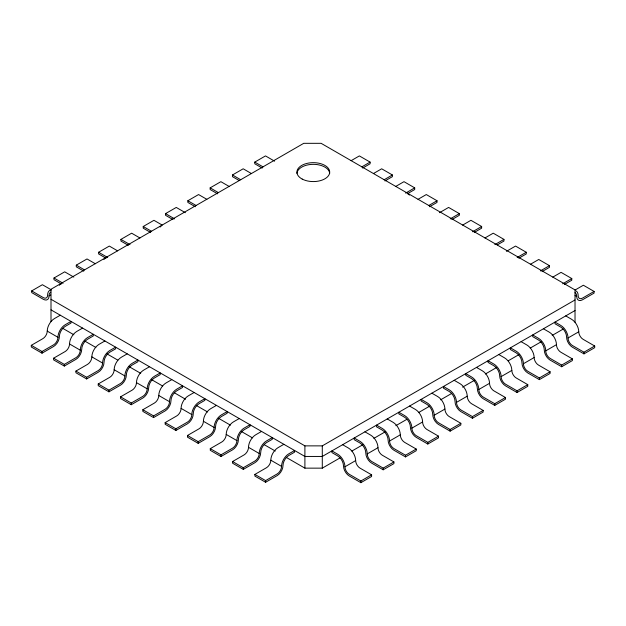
<?xml version="1.0" encoding="UTF-8"?>
<svg xmlns="http://www.w3.org/2000/svg" width="626" height="626" viewBox="0 0 626 626"><rect width="100%" height="100%" fill="white"/><g stroke="black" fill="none" stroke-linecap="round" stroke-linejoin="round"><path stroke-width="0.94" d="M50.714 294.971L49.063 295.926A8.193 4.734 60 0 1 43.264 299.267L31.676 292.577L31.676 290.91L42.396 284.72L50.675 289.494M61.434 284.001L53.985 279.697L53.985 278.022L64.705 271.833L73.813 277.091M83.743 271.121L76.294 266.817L76.294 265.142L87.014 258.953L95.293 263.734M106.06 258.241L98.603 253.937L98.603 252.262L109.323 246.073L117.602 250.854M128.369 245.361L120.92 241.057L120.92 239.382L131.64 233.193L139.919 237.974M150.678 232.481L143.229 228.177L143.229 226.502L153.949 220.313L162.228 225.094M172.987 219.601L165.538 215.297L165.538 213.623L176.258 207.433L185.366 212.691M195.296 206.721L187.847 202.417L187.847 200.743L198.567 194.553L206.846 199.334M217.605 193.833L210.156 189.537L210.156 187.863L220.876 181.673L229.155 186.454M239.085 180.476L232.465 176.657L232.465 174.983L243.185 168.793L251.464 173.574M262.224 168.073L254.774 163.777L254.774 162.103L265.494 155.913L274.603 161.172M60.276 315.214L54.478 318.556A10.243 5.916 -60 0 0 47.24 331.107A6.143 3.545 -60 0 1 42.889 338.635L31.3 345.325L31.3 346.992L42.02 353.181L53.609 346.491A8.193 4.734 -60 0 0 59.407 336.459A8.193 4.734 -60 0 1 65.198 326.42L70.996 323.071L70.996 321.404L65.198 324.745A10.243 5.916 -60 0 0 57.96 337.297A6.143 3.545 -60 0 1 53.609 344.824L42.02 351.515L31.3 345.325M351.092 160.694L359.371 155.913L370.091 162.103L370.091 163.777L362.642 168.073M82.585 328.094L76.787 331.436A10.243 5.916 -60 0 0 69.549 343.987A6.143 3.545 -60 0 1 65.198 351.515L53.609 358.205L53.609 359.88L64.329 366.061L75.918 359.371A8.193 4.734 -60 0 0 81.716 349.339A8.193 4.734 -60 0 1 87.507 339.3L93.305 335.951L93.305 334.284L87.507 337.625A10.243 5.916 -60 0 0 80.269 350.177A6.143 3.545 -60 0 1 75.918 357.704L64.329 364.395L53.609 358.205M361.812 166.884L370.091 162.103M373.401 173.574L381.68 168.793L392.4 174.983L392.4 176.657L384.951 180.953M104.894 340.974L99.096 344.316A10.243 5.916 -60 0 0 91.858 356.867A6.143 3.545 -60 0 1 87.507 364.395L75.918 371.085L75.918 372.76L86.638 378.949L98.227 372.251A8.193 4.734 -60 0 0 104.026 362.219A8.193 4.734 -60 0 1 109.816 352.18L115.614 348.839L115.614 347.164L109.816 350.505A10.243 5.916 -60 0 0 102.578 363.057A6.143 3.545 -60 0 1 98.227 370.584L86.638 377.275L75.918 371.085M384.121 179.764L392.4 174.983M395.71 186.454L403.989 181.673L414.709 187.863L414.709 189.537L407.26 193.833M127.203 353.854L121.413 357.196A10.243 5.916 -60 0 0 114.167 369.747A6.143 3.545 -60 0 1 109.816 377.275L98.227 383.965L98.227 385.639L108.947 391.829L120.536 385.139A8.193 4.734 -60 0 0 126.335 375.099A8.193 4.734 -60 0 1 132.133 365.06L137.923 361.718L137.923 360.044L132.133 363.385A10.243 5.916 -60 0 0 124.887 375.936A6.143 3.545 -60 0 1 120.536 383.464L108.947 390.154L98.227 383.965M405.609 193.121L414.709 187.863M418.027 199.334L426.298 194.553L437.018 200.743L437.018 202.417L429.569 206.721M149.512 366.734L143.722 370.083A10.243 5.916 -60 0 0 136.476 382.627A6.143 3.545 -60 0 1 132.133 390.154L120.536 396.845L120.536 398.519L131.257 404.709L142.853 398.019A8.193 4.734 -60 0 0 148.644 387.979A8.193 4.734 -60 0 1 154.442 377.94L160.233 374.598L160.233 372.924L154.442 376.265A10.243 5.916 -60 0 0 147.196 388.816A6.143 3.545 -60 0 1 142.853 396.344L131.257 403.034L120.536 396.845M428.747 205.524L437.018 200.743M439.507 212.691L448.615 207.433L459.335 213.623L459.335 215.297L451.878 219.601M171.821 379.614L166.031 382.963A10.243 5.916 -60 0 0 158.785 395.507A6.143 3.545 -60 0 1 154.442 403.034L142.853 409.725L142.853 411.399L153.573 417.589L165.162 410.899A8.193 4.734 -60 0 0 170.953 400.859A8.193 4.734 -60 0 1 176.751 390.82L182.542 387.478L182.542 385.804L176.751 389.153A10.243 5.916 -60 0 0 169.505 401.696A6.143 3.545 -60 0 1 165.162 409.224L153.573 415.914L142.853 409.725M450.227 218.881L459.335 213.623M462.645 225.094L470.924 220.313L481.644 226.502L481.644 228.177L474.195 232.481M194.13 392.494L188.34 395.843A10.243 5.916 -60 0 0 181.094 408.387A6.143 3.545 -60 0 1 176.751 415.914L165.162 422.605L165.162 424.279L175.883 430.469L187.471 423.779A8.193 4.734 -60 0 0 193.262 413.739A8.193 4.734 -60 0 1 199.06 403.7L204.851 400.358L204.851 398.684L199.06 402.033A10.243 5.916 -60 0 0 191.814 414.576A6.143 3.545 -60 0 1 187.471 422.104L175.883 428.794L165.162 422.605M472.536 231.761L481.644 226.502M484.954 237.974L493.233 233.193L503.953 239.382L503.953 241.057L497.326 244.883M216.447 405.374L210.649 408.723A10.243 5.916 -60 0 0 203.403 421.267A6.143 3.545 -60 0 1 199.06 428.794L187.471 435.485L187.471 437.159L198.192 443.349L209.78 436.658A8.193 4.734 -60 0 0 215.571 426.619A8.193 4.734 -60 0 1 221.369 416.58L227.168 413.238L227.168 411.564L221.369 414.913A10.243 5.916 -60 0 0 214.123 427.456A6.143 3.545 -60 0 1 209.78 434.984L198.192 441.674L187.471 435.485M494.845 244.641L503.953 239.382M506.434 251.331L515.542 246.073L526.263 252.262L526.263 253.937L518.813 258.241M517.154 257.521L526.263 252.262M239.249 418.544L233.451 421.885A10.243 5.916 -60 0 0 226.205 434.428A6.143 3.545 -60 0 1 221.862 441.956L210.273 448.654L210.273 450.321L220.994 456.51L232.582 449.82A8.193 4.734 -60 0 0 238.373 439.788A8.193 4.734 -60 0 1 244.171 429.749L249.97 426.4L249.97 424.733L244.171 428.074A10.243 5.916 -60 0 0 236.925 440.618A6.143 3.545 -60 0 1 232.582 448.146L220.994 454.844L210.273 448.654M530.472 264.25L538.751 259.477L549.471 265.667L549.471 267.333L542.022 271.637M261.558 431.424L255.76 434.765A10.243 5.916 -60 0 0 248.514 447.316A6.143 3.545 -60 0 1 244.171 454.844L232.582 461.534L232.582 463.201L243.303 469.39L254.892 462.7A8.193 4.734 -60 0 0 260.69 452.668A8.193 4.734 -60 0 1 266.48 442.629L272.279 439.28L272.279 437.613L266.48 440.954A10.243 5.916 -60 0 0 259.234 453.506A6.143 3.545 -60 0 1 254.892 461.033L243.303 467.724L232.582 461.534M540.363 270.925L549.471 265.667M552.781 277.138L561.06 272.357L571.781 278.547L571.781 280.221L564.331 284.517M283.868 444.303L278.069 447.645A10.243 5.916 -60 0 0 270.831 460.196A6.143 3.545 -60 0 1 266.48 467.724L254.892 474.414L254.892 476.089L265.612 482.27L277.201 475.58A8.193 4.734 -60 0 0 282.999 465.548A8.193 4.734 -60 0 1 288.789 455.509L294.588 452.16L294.588 450.493L288.789 453.834A10.243 5.916 -60 0 0 281.551 466.386A6.143 3.545 -60 0 1 277.201 473.913L265.612 480.604L254.892 474.414M562.672 283.805L571.781 278.547M575.091 290.018L583.369 285.237L594.09 291.426L594.09 293.101L582.501 299.791A8.193 4.734 -60 0 1 576.702 296.442L575.059 295.488M51.003 299.283L304.901 445.868L322.288 445.868L575.028 299.948M594.09 291.426L582.501 298.117A6.143 3.545 -60 0 1 578.15 295.605A10.243 5.916 -60 0 0 576.03 290.918M575.028 310.527L322.288 456.448L304.901 456.448L51.003 309.862M286.285 457.403L304.901 468.146L322.288 468.146L340.035 457.903M351.867 451.072L362.861 444.726M373.847 438.38L385.679 431.549M395.828 425.688L406.814 419.35M418.645 412.518L429.639 406.172M440.626 399.826L451.612 393.48M462.598 387.134L474.438 380.303M485.424 373.965L496.41 367.618M508.249 360.787L519.236 354.441M530.222 348.095L541.216 341.749M552.202 335.411L563.189 329.065M344.942 466.785L355.662 460.595A6.143 3.545 60 0 0 360.013 468.123L371.601 474.813L371.601 476.488L360.881 482.677L349.292 475.987A8.193 4.734 60 0 1 343.494 465.947A8.193 4.734 60 0 0 337.704 455.908L331.905 452.567L331.905 450.892L337.704 454.233A10.243 5.916 60 0 1 344.942 466.785A6.143 3.545 60 0 0 349.292 474.312L360.881 481.003L371.601 474.813M367.251 453.905L377.979 447.715A6.143 3.545 60 0 0 382.322 455.243L393.91 461.933L393.91 463.608L383.19 469.797L371.601 463.099A8.193 4.734 60 0 1 365.803 453.067A8.193 4.734 60 0 0 360.013 443.028L354.214 439.687L354.214 438.012L360.013 441.353A10.243 5.916 60 0 1 367.251 453.905A6.143 3.545 60 0 0 371.601 461.432L383.19 468.123L393.91 461.933M389.568 441.025L400.288 434.835A6.143 3.545 60 0 0 404.631 442.363L416.22 449.053L416.22 450.728L405.499 456.91L393.91 450.219A8.193 4.734 60 0 1 388.112 440.188A8.193 4.734 60 0 0 382.322 430.148L376.523 426.807L376.523 425.132L382.322 428.474A10.243 5.916 60 0 1 389.568 441.025A6.143 3.545 60 0 0 393.91 448.552L405.499 455.243L416.22 449.053M411.877 428.145L422.597 421.955A6.143 3.545 60 0 0 426.94 429.483L438.529 436.173L438.529 437.84L427.808 444.03L416.22 437.339A8.193 4.734 60 0 1 410.429 427.308A8.193 4.734 60 0 0 404.631 417.268L398.832 413.919L398.832 412.252L404.631 415.594A10.243 5.916 60 0 1 411.877 428.145A6.143 3.545 60 0 0 416.22 435.673L427.808 442.363L438.529 436.173M434.186 415.257L444.906 409.068A6.143 3.545 60 0 0 449.249 416.595L460.838 423.293L460.838 424.96L450.117 431.15L438.529 424.459A8.193 4.734 60 0 1 432.738 414.428A8.193 4.734 60 0 0 426.94 404.388L421.149 401.039L421.149 399.372L426.94 402.714A10.243 5.916 60 0 1 434.186 415.257A6.143 3.545 60 0 0 438.529 422.785L450.117 429.483L460.838 423.293M456.495 402.377L467.215 396.188A6.143 3.545 60 0 0 471.558 403.715L483.147 410.413L483.147 412.08L472.427 418.27L460.838 411.579A8.193 4.734 60 0 1 455.047 401.548A8.193 4.734 60 0 0 449.249 391.508L443.458 388.159L443.458 386.492L449.249 389.834A10.243 5.916 60 0 1 456.495 402.377A6.143 3.545 60 0 0 460.838 409.905L472.427 416.595L483.147 410.413M478.804 389.497L489.524 383.308A6.143 3.545 60 0 0 493.867 390.835L505.464 397.526L505.464 399.2L494.743 405.39L483.147 398.699A8.193 4.734 60 0 1 477.356 388.66A8.193 4.734 60 0 0 471.558 378.628L465.767 375.279L465.767 373.605L471.558 376.954A10.243 5.916 60 0 1 478.804 389.497A6.143 3.545 60 0 0 483.147 397.025L494.743 403.715L505.464 397.526M501.113 376.617L511.833 370.428A6.143 3.545 60 0 0 516.184 377.955L527.773 384.646L527.773 386.32L517.053 392.51L505.464 385.819A8.193 4.734 60 0 1 499.665 375.78A8.193 4.734 60 0 0 493.867 365.748L488.077 362.399L488.077 360.725L493.867 364.074A10.243 5.916 60 0 1 501.113 376.617A6.143 3.545 60 0 0 505.464 384.145L517.053 390.835L527.773 384.646M523.422 363.737L534.142 357.548A6.143 3.545 60 0 0 538.493 365.075L550.082 371.766L550.082 373.44L539.362 379.63L527.773 372.94A8.193 4.734 60 0 1 521.974 362.9A8.193 4.734 60 0 0 516.184 352.868L510.386 349.519L510.386 347.845L516.184 351.194A10.243 5.916 60 0 1 523.422 363.737A6.143 3.545 60 0 0 527.773 371.265L539.362 377.955L550.082 371.766M545.731 350.857L556.451 344.668A6.143 3.545 60 0 0 560.802 352.195L572.391 358.886L572.391 360.56L561.671 366.75L550.082 360.06A8.193 4.734 60 0 1 544.284 350.02A8.193 4.734 60 0 0 538.493 339.988L532.695 336.639L532.695 334.965L538.493 338.314A10.243 5.916 60 0 1 545.731 350.857A6.143 3.545 60 0 0 550.082 358.385L561.671 365.075L572.391 358.886M568.04 337.977L578.76 331.788A6.143 3.545 60 0 0 583.111 339.315L594.7 346.006L594.7 347.68L583.98 353.87L572.391 347.18A8.193 4.734 60 0 1 566.593 337.14A8.193 4.734 60 0 0 560.802 327.101L555.004 323.759L555.004 322.085L560.802 325.434A10.243 5.916 60 0 1 568.04 337.977A6.143 3.545 60 0 0 572.391 345.505L583.98 352.195L594.7 346.006M565.724 315.895L571.522 319.244A10.243 5.916 60 0 1 578.76 331.788M254.774 162.103L263.053 166.884M543.415 328.775L549.213 332.124A10.243 5.916 60 0 1 556.451 344.668M232.465 174.983L240.744 179.764M521.106 341.655L526.904 345.004A10.243 5.916 60 0 1 534.142 357.548M210.156 187.863L218.435 192.644M498.797 354.535L504.587 357.884A10.243 5.916 60 0 1 511.833 370.428M187.847 200.743L196.126 205.524M476.488 367.415L482.278 370.764A10.243 5.916 60 0 1 489.524 383.308M165.538 213.623L174.646 218.881M454.179 380.303L459.969 383.644A10.243 5.916 60 0 1 467.215 396.188M143.229 226.502L151.508 231.284M431.87 393.183L437.66 396.524A10.243 5.916 60 0 1 444.906 409.068M120.92 239.382L130.02 244.641M409.553 406.063L415.351 409.404A10.243 5.916 60 0 1 422.597 421.955M98.603 252.262L107.711 257.521M387.244 418.943L393.042 422.284A10.243 5.916 60 0 1 400.288 434.835M76.294 265.142L84.573 269.923M364.935 431.823L370.733 435.164A10.243 5.916 60 0 1 377.979 447.715M53.985 278.022L63.093 283.281M342.625 444.703L348.424 448.044A10.243 5.916 60 0 1 355.662 460.595M31.676 290.91L43.264 297.6A6.143 3.545 60 0 0 47.615 295.089A10.243 5.916 60 0 1 51.23 289.932M62.85 328.4L73.852 334.753M84.854 341.107L95.856 347.461M106.858 353.807L117.86 360.161M128.862 366.515L140.717 373.354M151.719 379.708L162.721 386.062M174.568 392.901L185.57 399.255M196.572 405.609L207.574 411.955M218.576 418.309L230.423 425.148M241.425 431.502L252.427 437.856M264.274 444.695L275.276 451.049M47.24 331.107L57.96 337.297M69.549 343.987L80.269 350.177M91.858 356.867L102.578 363.057M114.167 369.747L124.887 375.936M136.476 382.627L147.196 388.816M158.785 395.507L169.505 401.696M181.094 408.387L191.814 414.576M203.403 421.267L214.123 427.456M226.205 434.428L236.925 440.618M248.514 447.316L259.234 453.506M270.831 460.196L281.551 466.386M583.98 352.195L583.98 353.87M575.028 322.233L575.028 289.916L321.122 143.323L303.743 143.323L51.003 289.243L51.003 321.561M561.671 365.075L561.671 366.75M539.362 377.955L539.362 379.63M517.053 390.835L517.053 392.51M494.743 403.715L494.743 405.39M472.427 416.595L472.427 418.27M450.117 429.483L450.117 431.15M427.808 442.363L427.808 444.03M405.499 455.243L405.499 456.91M383.19 468.123L383.19 469.797M360.881 481.003L360.881 482.677M322.288 445.868L322.288 468.146M304.901 445.868L304.901 468.146M265.612 480.604L265.612 482.27M243.303 467.724L243.303 469.39M220.994 454.844L220.994 456.51M198.192 441.674L198.192 443.349M175.883 428.794L175.883 430.469M153.573 415.914L153.573 417.589M131.257 403.034L131.257 404.709M108.947 390.154L108.947 391.829M86.638 377.275L86.638 378.949M64.329 364.395L64.329 366.061M42.02 351.515L42.02 353.181M296.943 173.363A16.393 9.46 0 0 1 313.352 164.333A16.393 9.46 0 0 1 329.691 173.402M103.924 259.516A10.243 5.916 60 0 1 105.074 258.452M59.306 285.276A10.243 5.916 60 0 1 60.456 284.212M49.063 295.926A8.193 4.734 60 0 1 50.761 292.17M575.004 292.694A8.193 4.734 -60 0 1 576.702 296.442M160.131 227.066A10.243 5.916 60 0 1 161.281 225.994M408.246 194.044A10.243 5.916 -60 0 1 409.396 195.116M302.217 179.083A16.393 9.46 0 0 0 329.307 174.192A16.393 9.46 0 0 0 308.422 163.089A16.393 9.46 0 0 0 302.217 179.083"/></g></svg>
